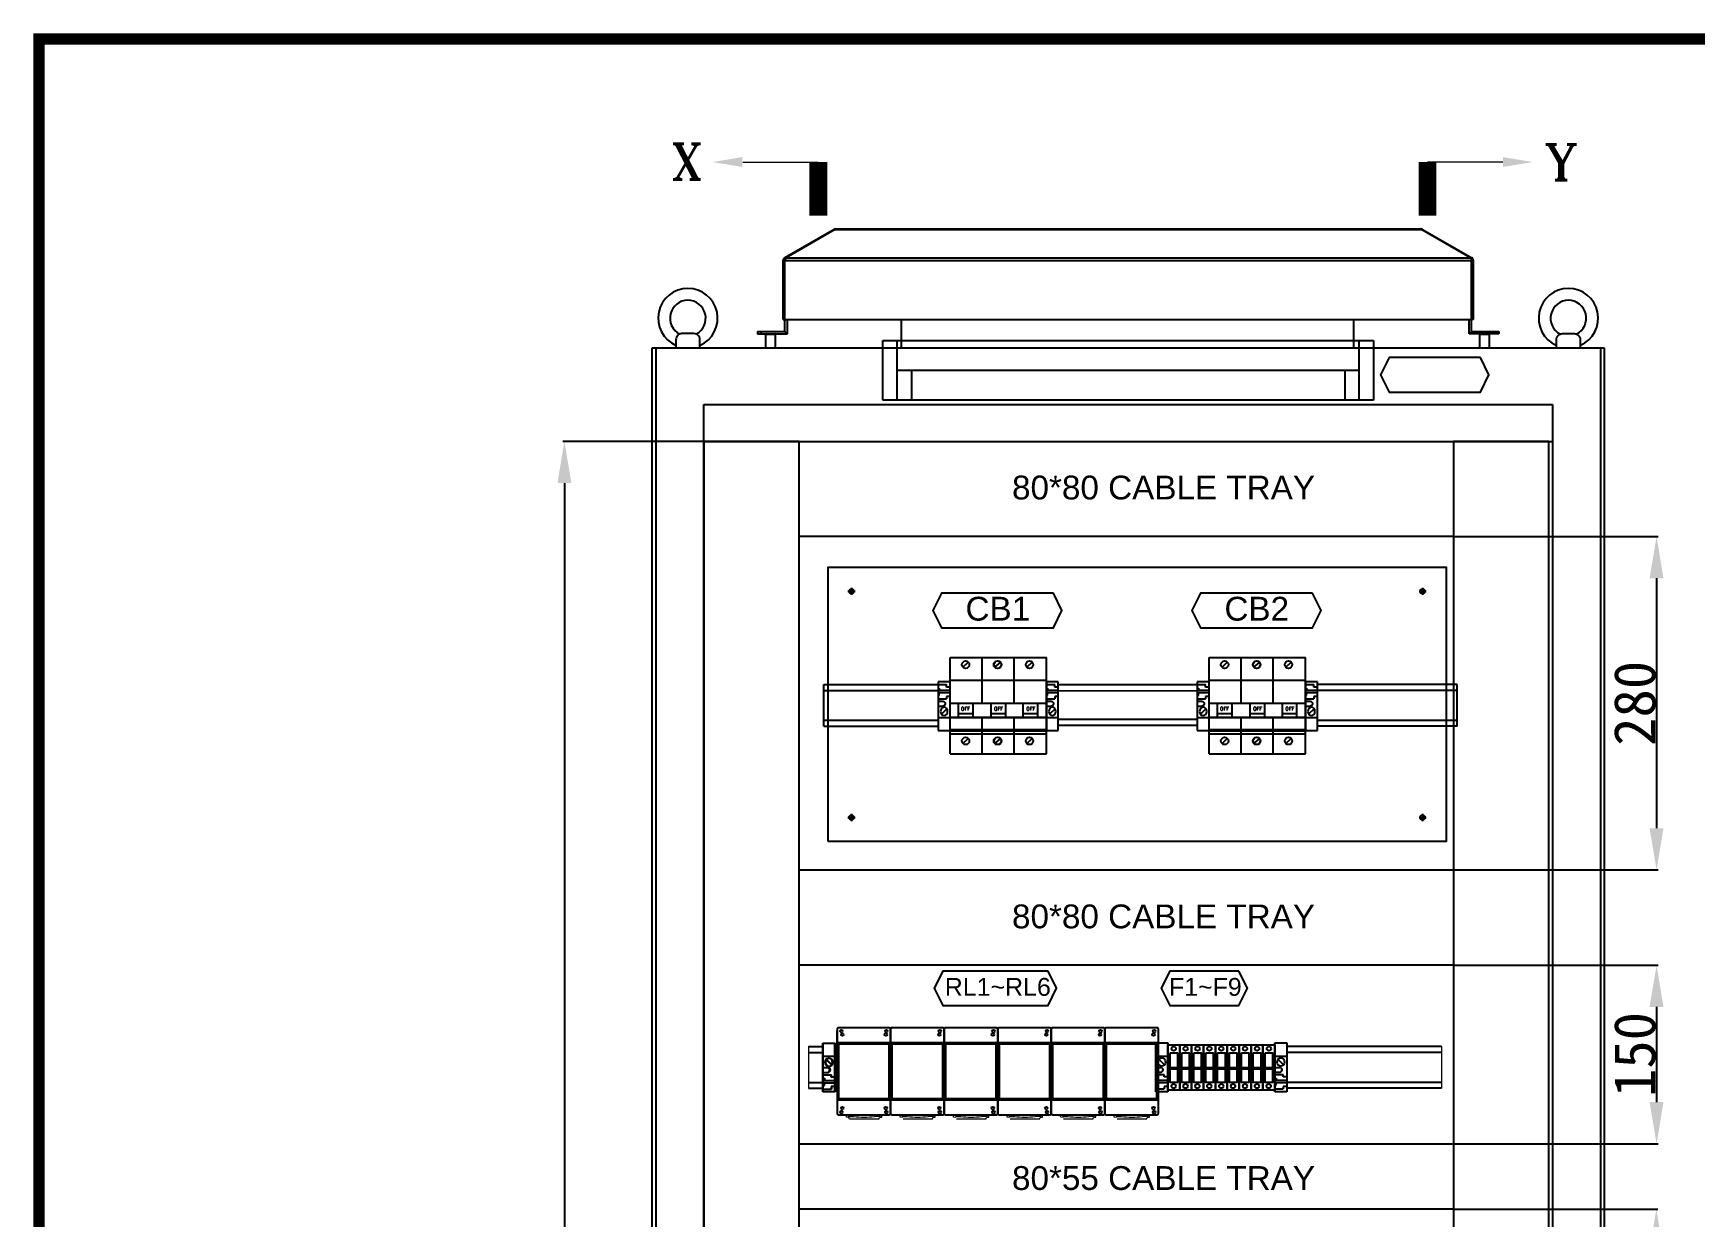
# Model space of a CAD drawing. Extents: x 81437 to 204847, y -54597 to -29444.
# Drawn here: x 86493 to 87890, y -34729 to -33734 of the extents above; entities that cross this region are included whole.
import ezdxf
from ezdxf.enums import TextEntityAlignment as Align
from ezdxf.lldxf.tags import DXFTag

# ---------------------------------------------------------------- set-up
doc = ezdxf.new("R2010")
doc.units = 0
doc.header["$LTSCALE"] = 100
doc.header["$MEASUREMENT"] = 0
for name, color, linetype in [('COMPONENT', 7, 'Continuous'), ('LOOP', 5, 'Continuous'), ('PANEL', 7, 'Continuous'), ('Panel Comp', 7, 'Continuous'), ('PSU', 12, 'Continuous'), ('t', 1, 'Continuous'), ('TEXT', 7, 'Continuous'), ('操作台', 7, 'Continuous')]:
    doc.layers.add(name, color=color, linetype=linetype)
doc.layers.add('细实线', color=7, linetype='Continuous', lineweight=20)
doc.styles.add('HZ', font='arial.ttf', dxfattribs={"width": 0.7})
doc.styles.add('ROMANS', font='romans', dxfattribs={"width": 0.8, "height": 2})
doc.styles.add('ROMANT', font='romant.shx')
doc.styles.get("Standard").update_dxf_attribs({"font": ''})
doc.styles.add('微软雅黑', font='')
doc.styles.get('Standard').set_extended_font_data('SimSun')
doc.styles.get('微软雅黑').set_extended_font_data('Microsoft YaHei')
tags = doc.linetypes.add('CENTER2', pattern=[1.125, 0.75, -0.125, 0.125, -0.125]).pattern_tags.tags
tags[10:11] = [DXFTag(74, 4), DXFTag(75, 0), DXFTag(340, '0'), DXFTag(46, 1.0), DXFTag(50, 0.0), DXFTag(44, 0.0), DXFTag(45, 0.0)]
tags[8:9] = [DXFTag(74, 4), DXFTag(75, 0), DXFTag(340, '0'), DXFTag(46, 1.0), DXFTag(50, 0.0), DXFTag(44, 0.0), DXFTag(45, 0.0)]
tags[6:7] = [DXFTag(74, 4), DXFTag(75, 0), DXFTag(340, '0'), DXFTag(46, 1.0), DXFTag(50, 0.0), DXFTag(44, 0.0), DXFTag(45, 0.0)]
tags[4:5] = [DXFTag(74, 4), DXFTag(75, 0), DXFTag(340, '0'), DXFTag(46, 1.0), DXFTag(50, 0.0), DXFTag(44, 0.0), DXFTag(45, 0.0)]
tags = doc.linetypes.add('HIDDEN', pattern=[0.375, 0.25, -0.125]).pattern_tags.tags
tags[6:7] = [DXFTag(74, 4), DXFTag(75, 0), DXFTag(340, '0'), DXFTag(46, 1.0), DXFTag(50, 0.0), DXFTag(44, 0.0), DXFTag(45, 0.0)]
tags[4:5] = [DXFTag(74, 4), DXFTag(75, 0), DXFTag(340, '0'), DXFTag(46, 1.0), DXFTag(50, 0.0), DXFTag(44, 0.0), DXFTag(45, 0.0)]
doc.dimstyles.new('ISO-25', dxfattribs={"dimtxt": 35, "dimasz": 35, "dimexe": 1.25, "dimexo": 0.625, "dimtad": 1, "dimtoh": 1, "dimdec": 0, "dimtxsty": 'Standard', "dimcen": 2.5, "dimadec": 0, "dimazin": 0, "dimtfac": 1, "dimtdec": 0, "dimtmove": 0, "dimatfit": 3, "dimfxl": 1, "dimarcsym": 0})

# ---------------------------------------------------------------- blocks, each defined once
blk = doc.blocks.new('图框')
at = {"layer": 't', "color": 7, "const_width": 9.62}
blk.add_lwpolyline([(4109.5, -3210.4), (4109.5, -58.9), (-6.2, -58.9), (-6.2, -3210.4)], close=True, dxfattribs=at)
at = {"color": 7, "style": '微软雅黑', "flags": 8}
for tag, p, height in [('DWG.NAME:', (1375.5, -2969.2), 25), ('DWG.NO.:', (3122, -3089.3), 24), ('图纸编号', (3309.2, -3111.3), 24), ('FILENO.:', (3122.5, -3165), 24), ('文档号', (3311.6, -3183), 24)]:
    blk.add_attdef(tag, p, '', height=height, dxfattribs=at)
at = {"color": 7, "style": '微软雅黑', "width": 0.8, "flags": 8}
for tag, p, height in [('PROJECT_NAME', (3324.7, -2969.2), 25), ('PROJECTNAME:', (3119.3, -2971.7), 24)]:
    blk.add_attdef(tag, p, '', height=height, dxfattribs=at)
at = {"color": 7, "style": '微软雅黑', "flags": 8}
for tag, height, width, p in [('RENLIU', 24, 0.7, (692, -3009.2)), ('SHUFENWANG', 24, 0.7, (879.6, -3009.2)), ('FANGHOU', 24, 0.7, (1063.6, -3009.2)), ('DANDANLI', 24, 0.7, (1243.9, -3009.2)), ('#10STATIONONTROLCABINETCOVER', 30, 0.6, (1771.7, -3076)), ('HANGZHOUHOLLYSYSAUTOMATIONCO.,LTD.', 24, 0.7, (2763.9, -3104.6))]:
    blk.add_attdef(tag, text='', height=height, dxfattribs=dict(at, width=width)).set_placement(p, align=Align.MIDDLE)
for tag, p in [('图纸名称:', (1371.6, -3024.8)), ('项目名称', (3272.9, -3045.6))]:
    blk.add_attdef(tag, text='', height=25, dxfattribs=at).set_placement(p, align=Align.BOTTOM_LEFT)
at = {"color": 7, "flags": 8}
blk.add_attdef('A', text='', height=23, dxfattribs=at).set_placement((53.7, -3033.7), align=Align.MIDDLE)
at = {"color": 7, "style": '微软雅黑', "flags": 8}
for tag, height, p in [('设计时间', 23, (207.7, -3033.7)), ('刘仁', 23, (692, -3061.1)), ('王姝芬', 23, (879.6, -3061.1)), ('侯方', 23, (1063.6, -3061.1)), ('李丹丹', 23, (1243.9, -3061.1)), ('PAGEXOFX', 24, (3947.6, -3097.9)), ('REV.', 24, (53.2, -3121.9)), ('DATE', 24, (202.7, -3121.9)), ('DESCRIPTION', 24, (445.6, -3121.9)), ('PREPARED', 24, (692, -3121.9)), ('CHECKED', 24, (879.6, -3121.9)), ('SIGNED', 24, (1063.6, -3121.9)), ('APPROVED', 24, (1243.9, -3121.9)), ('图纸名称', 30, (1771.7, -3153.6)), ('第几页共几页', 24, (3947.6, -3172.9))]:
    blk.add_attdef(tag, text='', height=height, dxfattribs=at).set_placement(p, align=Align.MIDDLE)
blk = doc.blocks.new('风帽正面')
at = {"linetype": 'Continuous'}
for p, q in [((60582.9, -62124.9), (60541.6, -62148.8)), ((60583.7, -62124.9), (60542.3, -62148.8)), ((60582.9, -62124.9), (60583.1, -62125.3)), ((60583.7, -62124.9), (61076.8, -62124.9)), ((60584.3, -62124.6), (61076.2, -62124.6)), ((61076.8, -62124.9), (61118.1, -62148.8)), ((61077.6, -62124.9), (61077.4, -62125.3)), ((61077.6, -62124.9), (61118.9, -62148.8)), ((60540.2, -62200.6), (60540.2, -62151.1)), ((60540.2, -62151.1), (60541.7, -62151.1)), ((60541.6, -62148.8), (60542.1, -62149.6)), ((60541.7, -62200.6), (60541.7, -62151.1)), ((60541.7, -62151.1), (61118.7, -62151.1)), ((60542.3, -62148.8), (61118.1, -62148.8)), ((61118.9, -62148.8), (61118.4, -62149.6)), ((61118.7, -62200.6), (61118.7, -62151.1)), ((61120.2, -62151.1), (61118.7, -62151.1)), ((61120.2, -62200.6), (61120.2, -62151.1)), ((60540.2, -62200.6), (60541.7, -62200.6)), ((60541.7, -62210.6), (60541.7, -62200.6)), ((60541.7, -62200.6), (61118.7, -62200.6)), ((60543.7, -62212.6), (60543.7, -62200.6)), ((60639.7, -62224.6), (60639.7, -62200.6)), ((61019.7, -62224.6), (61019.7, -62200.6)), ((61116.7, -62212.6), (61116.7, -62200.6)), ((61118.7, -62210.6), (61118.7, -62200.6)), ((61120.2, -62200.6), (61118.7, -62200.6)), ((60518.7, -62210.6), (60518.7, -62212.6)), ((60518.7, -62210.6), (60541.7, -62210.6)), ((60518.7, -62212.6), (60543.7, -62212.6)), ((60521.7, -62210.6), (60521.7, -62212.6)), ((60526.2, -62212.6), (60525.7, -62213.1)), ((60525.7, -62224.6), (60525.7, -62213.1)), ((60525.7, -62213.1), (60533.7, -62213.1)), ((60533.7, -62213.1), (60533.2, -62212.6)), ((60533.7, -62224.6), (60533.7, -62213.1)), ((60543.7, -62212.6), (60541.7, -62210.6)), ((61116.7, -62212.6), (61118.7, -62210.6)), ((61141.7, -62212.6), (61116.7, -62212.6)), ((61118.7, -62210.6), (61141.7, -62210.6)), ((61126.2, -62212.6), (61125.7, -62213.1)), ((61125.7, -62224.6), (61125.7, -62213.1)), ((61125.7, -62213.1), (61133.7, -62213.1)), ((61133.7, -62213.1), (61133.2, -62212.6)), ((61133.7, -62224.6), (61133.7, -62213.1)), ((61138.7, -62210.6), (61138.7, -62212.6)), ((61141.7, -62210.6), (61141.7, -62212.6))]:
    blk.add_line(p, q, dxfattribs=at)
for centre, radius, start, end in [((60584.3, -62127.3), 2.7, 90, 120), ((61076.2, -62127.3), 2.7, 60, 90), ((60542.9, -62151.1), 2.7, 120, 180), ((60693.6, -62183.3), 155.2, 167.8738, 168.0486), ((60588.1, -62160.6), 47.3, 167.3118, 167.8829), ((61072.4, -62160.6), 47.3, 12.1171, 12.6882), ((60966.9, -62183.3), 155.2, 11.9514, 12.1262), ((61117.5, -62151.1), 2.7, 0, 60)]:
    blk.add_arc(centre, radius, start, end, dxfattribs=at)
for points, start_tangent, end_tangent in [([(60583.7, -62124.9), (60583.8, -62124.8), (60584.1, -62124.6)], (0.647129, 0.762381), (0.925529, 0.378677)), ([(60584.1, -62124.6), (60584.3, -62124.6)], (0.925529, 0.378677), (1, 0)), ([(61076.4, -62124.6), (61076.2, -62124.6)], (-0.925529, 0.378677), (-1, 0)), ([(61076.8, -62124.9), (61076.7, -62124.8), (61076.4, -62124.6)], (-0.647129, 0.762381), (-0.925529, 0.378677)), ([(60542.1, -62149.4), (60542.1, -62149.6), (60541.9, -62150.2)], (-0.266985, -0.963701), (-0.2203, -0.975432)), ([(60542.3, -62148.8), (60542.3, -62148.9), (60542.1, -62149.4)], (-0.390683, -0.920525), (-0.266985, -0.963701)), ([(61118.1, -62148.8), (61118.2, -62148.9), (61118.3, -62149.4)], (0.390683, -0.920525), (0.266985, -0.963701)), ([(61118.3, -62149.4), (61118.4, -62149.6), (61118.5, -62150.2)], (0.266985, -0.963701), (0.2203, -0.975432))]:
    blk.add_spline(points, degree=3, dxfattribs=dict(at, start_tangent=start_tangent, end_tangent=end_tangent))
blk = doc.blocks.new('LAMP')
at = {"layer": 'PANEL', "color": 9}
for p, q in [((-206.2, 0), (206.2, 0)), ((-206.2, -50), (-206.2, 0)), ((-194.2, -50), (-194.2, 0)), ((194.2, -50), (194.2, 0)), ((206.2, 0), (206.2, -50)), ((-194.2, -25), (194.2, -25)), ((-182.2, -25), (-182.2, -50)), ((182.2, -25), (182.2, -50)), ((206.2, -50), (-206.2, -50))]:
    blk.add_line(p, q, dxfattribs=at)
blk = doc.blocks.new('*D179')
at = {"color": 0, "lineweight": -2, "transparency": 16777216}
for p, q in [((87687.6, -34157.2), (87858.8, -34157.2)), ((87857.6, -34192.2), (87857.6, -34402.3)), ((87687.6, -34437.3), (87858.8, -34437.3))]:
    blk.add_line(p, q, dxfattribs=at)
at = {"color": 0, "transparency": 16777216}
for points in [[(87863.4, -34192.2), (87851.7, -34192.2), (87857.6, -34157.2)], [(87851.7, -34402.3), (87863.4, -34402.3), (87857.6, -34437.3)]]:
    blk.add_solid(points, dxfattribs=at)
at = {"layer": 'Defpoints', "color": 0, "transparency": 16777216}
for p in [(87687, -34157.2), (87687, -34437.3), (87857.6, -34437.3)]:
    blk.add_point(p, dxfattribs=at)
at = {"color": 0, "transparency": 16777216, "insert": (87839.4, -34297.3), "char_height": 35, "attachment_point": 5, "rotation": 90}
blk.add_mtext('280', dxfattribs=at)
blk = doc.blocks.new('*D180')
at = {"color": 0, "lineweight": -2, "transparency": 16777216}
for p, q in [((87687.6, -34517.3), (87858.8, -34517.3)), ((87857.6, -34552.3), (87857.6, -34632.3)), ((87687.6, -34667.3), (87858.8, -34667.3))]:
    blk.add_line(p, q, dxfattribs=at)
at = {"color": 0, "transparency": 16777216}
for points in [[(87863.4, -34552.3), (87851.7, -34552.3), (87857.6, -34517.3)], [(87851.7, -34632.3), (87863.4, -34632.3), (87857.6, -34667.3)]]:
    blk.add_solid(points, dxfattribs=at)
at = {"layer": 'Defpoints', "color": 0, "transparency": 16777216}
for p in [(87687, -34517.3), (87687, -34667.3), (87857.6, -34667.3)]:
    blk.add_point(p, dxfattribs=at)
at = {"color": 0, "transparency": 16777216, "insert": (87839.4, -34592.3), "char_height": 35, "attachment_point": 5, "rotation": 90}
blk.add_mtext('150', dxfattribs=at)
blk = doc.blocks.new('*D181')
at = {"color": 0, "lineweight": -2, "transparency": 16777216}
for p, q in [((87687.6, -34722.3), (87858.6, -34722.3)), ((87857.4, -34757.3), (87857.4, -34837.3)), ((87687.6, -34872.3), (87858.6, -34872.3))]:
    blk.add_line(p, q, dxfattribs=at)
at = {"color": 0, "transparency": 16777216}
for points in [[(87863.2, -34757.3), (87851.6, -34757.3), (87857.4, -34722.3)], [(87851.6, -34837.3), (87863.2, -34837.3), (87857.4, -34872.3)]]:
    blk.add_solid(points, dxfattribs=at)
at = {"layer": 'Defpoints', "color": 0, "transparency": 16777216}
for p in [(87687, -34722.3), (87687, -34872.3), (87857.4, -34872.3)]:
    blk.add_point(p, dxfattribs=at)
at = {"color": 0, "transparency": 16777216, "insert": (87839.3, -34797.3), "char_height": 35, "attachment_point": 5, "rotation": 90}
blk.add_mtext('150', dxfattribs=at)
blk = doc.blocks.new('*D186')
at = {"color": 0, "lineweight": -2, "transparency": 16777216}
for p, q in [((87056.3, -34077.2), (86938.5, -34077.2)), ((86939.7, -34112.2), (86939.7, -35842.7)), ((87056.3, -35877.7), (86938.5, -35877.7))]:
    blk.add_line(p, q, dxfattribs=at)
at = {"color": 0, "transparency": 16777216}
for points in [[(86945.6, -34112.2), (86933.9, -34112.2), (86939.7, -34077.2)], [(86933.9, -35842.7), (86945.6, -35842.7), (86939.7, -35877.7)]]:
    blk.add_solid(points, dxfattribs=at)
at = {"layer": 'Defpoints', "color": 0, "transparency": 16777216}
for p in [(87057, -34077.2), (86939.7, -35877.7), (87057, -35877.7)]:
    blk.add_point(p, dxfattribs=at)
at = {"color": 0, "transparency": 16777216, "insert": (86921.6, -34977.5), "char_height": 35, "attachment_point": 5, "rotation": 90}
blk.add_mtext('1800', dxfattribs=at)
blk = doc.blocks.new('NZ125-3P')
at = {"layer": 'COMPONENT', "color": 6, "linetype": 'HIDDEN', "ltscale": 0.2}
for p, q in [((86866.6, -25525.6), (86871, -25521.3)), ((86893.3, -25525.6), (86897.7, -25521.3)), ((86893.6, -25525.6), (86898, -25521.3)), ((86920.3, -25525.6), (86924.7, -25521.3)), ((86866.6, -25589.8), (86871, -25585.5)), ((86893.3, -25589.8), (86897.7, -25585.5)), ((86893.6, -25589.8), (86898, -25585.5)), ((86920.3, -25589.8), (86924.7, -25585.5))]:
    blk.add_line(p, q, dxfattribs=at)
for centre in [(86868.8, -25523.5), (86895.5, -25523.5), (86895.8, -25523.5), (86922.5, -25523.5), (86868.8, -25587.6), (86895.5, -25587.6), (86895.8, -25587.6), (86922.5, -25587.6)]:
    blk.add_circle(centre, 3.1, dxfattribs=at)
at = {"layer": 'PSU', "linetype": 'HIDDEN', "ltscale": 0.2}
for p, q in [((86855.7, -25517.4), (86909.7, -25517.4)), ((86855.7, -25536.6), (86855.7, -25517.4)), ((86882.7, -25536.6), (86882.7, -25517.4)), ((86882.7, -25517.4), (86936.7, -25517.4)), ((86882.7, -25536.6), (86882.7, -25517.4)), ((86909.7, -25536.6), (86909.7, -25517.4)), ((86909.7, -25536.6), (86909.7, -25517.4)), ((86936.7, -25536.6), (86936.7, -25517.4)), ((86909.7, -25555.8), (86909.7, -25536.6)), ((86936.7, -25598.4), (86936.7, -25536.6)), ((86855.7, -25598.4), (86855.7, -25581.6)), ((86882.7, -25598.4), (86882.7, -25581.6)), ((86882.7, -25598.4), (86882.7, -25581.6)), ((86909.7, -25598.4), (86909.7, -25581.6)), ((86909.7, -25598.4), (86909.7, -25581.6)), ((86936.7, -25598.4), (86936.7, -25584.6)), ((86855.7, -25598.4), (86909.7, -25598.4)), ((86882.7, -25598.4), (86936.7, -25598.4))]:
    blk.add_line(p, q, dxfattribs=at)
at = {"layer": 'PSU'}
for p, q in [((86855.7, -25536.6), (86909.7, -25536.6)), ((86855.7, -25581.6), (86855.7, -25536.6)), ((86882.7, -25555.8), (86882.7, -25536.6)), ((86882.7, -25536.6), (86936.7, -25536.6)), ((86882.7, -25555.8), (86882.7, -25536.6)), ((86909.7, -25555.8), (86909.7, -25536.6)), ((86936.7, -25581.6), (86936.7, -25536.6)), ((86855.7, -25555.8), (86873.7, -25555.8)), ((86855.7, -25567.5), (86909.7, -25567.5)), ((86862.8, -25567.5), (86862.8, -25555.8)), ((86862.8, -25564.4), (86875.1, -25564.4)), ((86873.7, -25555.8), (86891.7, -25555.8)), ((86875.1, -25567.5), (86875.1, -25555.8)), ((86882.7, -25555.8), (86900.7, -25555.8)), ((86882.7, -25567.5), (86936.7, -25567.5)), ((86882.7, -25581.6), (86882.7, -25567.5)), ((86890.3, -25567.5), (86890.3, -25555.8)), ((86890.3, -25564.4), (86902.6, -25564.4)), ((86891.7, -25555.8), (86909.7, -25555.8)), ((86900.7, -25555.8), (86918.7, -25555.8)), ((86902.6, -25567.5), (86902.6, -25555.8)), ((86909.7, -25581.6), (86909.7, -25567.5)), ((86917.3, -25567.5), (86917.3, -25555.8)), ((86917.3, -25564.4), (86929.6, -25564.4)), ((86918.7, -25555.8), (86936.7, -25555.8)), ((86929.6, -25567.5), (86929.6, -25555.8)), ((86855.7, -25568), (86909.7, -25568)), ((86855.7, -25577.9), (86909.7, -25577.9)), ((86855.7, -25579.2), (86909.7, -25579.2)), ((86855.7, -25581.6), (86909.7, -25581.6)), ((86873.7, -25581.6), (86873.7, -25581.6)), ((86882.7, -25568), (86936.7, -25568)), ((86882.7, -25577.9), (86936.7, -25577.9)), ((86882.7, -25579.2), (86936.7, -25579.2)), ((86882.7, -25581.6), (86936.7, -25581.6)), ((86891.7, -25581.6), (86891.7, -25581.6)), ((86900.7, -25581.6), (86900.7, -25581.6)), ((86918.7, -25581.6), (86918.7, -25581.6))]:
    blk.add_line(p, q, dxfattribs=at)
at = {"layer": 'TEXT', "style": 'ROMANS'}
for p in [(86868.7, -25560.5), (86896.5, -25560.5), (86923.6, -25560.5)]:
    blk.add_text('OFF', height=3.09, dxfattribs=at).set_placement(p, align=Align.MIDDLE)
blk = doc.blocks.new('堵头')
at = {"color": 53}
for p, q in [((0, -41), (0, 0)), ((0, 0), (10, 0)), ((10, 0), (10, -41)), ((0, -11), (10, -11)), ((7.3, -18.3), (2.7, -13.8)), ((0, -20.6), (4, -20.6)), ((0, -24.6), (4, -24.6)), ((0, -26.6), (7, -26.6)), ((7, -28.6), (7, -26.6)), ((0, -29.6), (1, -29.6)), ((0, -35.6), (1, -35.6)), ((0, -38.6), (7, -38.6)), ((10, -41), (0, -41)), ((1, -29.6), (1, -31.6)), ((10, -31.6), (1, -31.6)), ((10, -33.6), (1, -33.6)), ((1, -35.6), (1, -33.6)), ((10, -28.6), (7, -28.6)), ((10, -36.6), (7, -36.6)), ((7, -36.6), (7, -38.6))]:
    blk.add_line(p, q, dxfattribs=at)
blk.add_arc((4, -22.6), 2, 270, 90, dxfattribs=at)
blk.add_ellipse((5, -16.1), major_axis=(0, -3.5), ratio=0.857143, start_param=4.712389, end_param=10.995574, dxfattribs=at)
blk = doc.blocks.new('柱状熔断器RT14-20')
at = {"color": 1}
for p, q in [((87988.4, -29707.6), (87994.6, -29707.6)), ((87994.6, -29708.9), (87988.4, -29708.9))]:
    blk.add_line(p, q, dxfattribs=at)
for points in [[(87986.5, -29726.5), (87986.5, -29688.5), (87996.5, -29688.5), (87996.5, -29726.5)], [(87988.4, -29695.2), (87994.6, -29695.2), (87994.6, -29720), (87988.4, -29720)]]:
    blk.add_lwpolyline(points, close=True, dxfattribs=at)
for centre in [(87991.5, -29691.7), (87991.4, -29723.2)]:
    blk.add_circle(centre, 1.82, dxfattribs=at)

msp = doc.modelspace()

# ---------------------------------------------------------------- linework, layer by layer
at = {"color": 7}
for p, q in [((87013.5, -36108.7), (87013.5, -33998.7)), ((87013.5, -33998.7), (87813.5, -33998.7)), ((87813.5, -33998.7), (87813.5, -36108.7)), ((87057, -35955.2), (87057, -34046.2)), ((87057, -34122.7), (87057, -35923.1))]:
    msp.add_line(p, q, dxfattribs=at)
at = {"color": 7, "linetype": 'HIDDEN'}
for p, q in [((87016.7, -35998.7), (87016.7, -33998.7)), ((87810.5, -33998.7), (87810.5, -35998.7))]:
    msp.add_line(p, q, dxfattribs=at)
at = {"color": 7, "linetype": 'Continuous'}
msp.add_line((87058, -34046.2), (87770, -34046.2), dxfattribs=at)
for p, q in [((87770, -34046.2), (87770, -35998.7)), ((87057, -34077.2), (87770, -34077.2)), ((87057, -34077.2), (87770, -34077.2))]:
    msp.add_line(p, q)
at = {"color": 4, "linetype": 'CENTER2'}
for p, q in [((87178, -34203.2, -63738.9), (87184, -34203.2, -63738.9)), ((87181, -34200.2, -63738.9), (87181, -34206.2, -63738.9)), ((87658, -34203.2, -63738.9), (87664, -34203.2, -63738.9)), ((87658, -34203.2, -63738.9), (87664, -34203.2, -63738.9)), ((87661, -34200.2, -63738.9), (87661, -34206.2, -63738.9)), ((87661, -34200.2, -63738.9), (87661, -34206.2, -63738.9)), ((87181, -34390.2, -63738.9), (87181, -34396.2, -63738.9)), ((87661, -34390.2, -63738.9), (87661, -34396.2, -63738.9)), ((87178, -34393.2, -63738.9), (87184, -34393.2, -63738.9)), ((87658, -34393.2, -63738.9), (87664, -34393.2, -63738.9))]:
    msp.add_line(p, q, dxfattribs=at)
at = {"linetype": 'CENTER2'}
for p, q in [((87180.9, -34203.2, -63738.9), (87181.1, -34203.2, -63738.9)), ((87181, -34203.3, -63738.9), (87181, -34203.1, -63738.9)), ((87660.9, -34203.2, -63738.9), (87661.1, -34203.2, -63738.9)), ((87660.9, -34203.2, -63738.9), (87661.1, -34203.2, -63738.9)), ((87661, -34203.3, -63738.9), (87661, -34203.1, -63738.9)), ((87661, -34203.3, -63738.9), (87661, -34203.1, -63738.9)), ((87180.9, -34393.2, -63738.9), (87181.1, -34393.2, -63738.9)), ((87181, -34393.3, -63738.9), (87181, -34393.1, -63738.9)), ((87660.9, -34393.2, -63738.9), (87661.1, -34393.2, -63738.9)), ((87661, -34393.3, -63738.9), (87661, -34393.1, -63738.9))]:
    msp.add_line(p, q, dxfattribs=at)
at = {"color": 6}
for p, q in [((87157.7, -34281.5, -63738.8), (87253.8, -34281.5, -63737.8)), ((87157.7, -34316.5, -63738.8), (87157.7, -34281.5, -63738.8)), ((87157.7, -34286.5, -63738.8), (87253.8, -34286.5, -63737.8)), ((87689.9, -34281.6, -63738.8), (87572.5, -34281.6, -63737.8)), ((87689.9, -34286.6, -63738.8), (87572.5, -34286.6, -63737.8)), ((87689.9, -34316.6, -63738.8), (87689.9, -34281.6, -63738.8)), ((87157.7, -34311.5, -63738.8), (87253.8, -34311.5, -63737.8)), ((87157.7, -34316.5, -63738.8), (87253.8, -34316.5, -63737.8)), ((87689.9, -34311.6, -63738.8), (87572.5, -34311.6, -63737.8)), ((87689.9, -34316.6, -63738.8), (87572.5, -34316.6, -63737.8)), ((87144.9, -34585.7, -63738.9), (87157.3, -34585.7, -62238)), ((87144.9, -34585.7, -63738.9), (87157.3, -34585.7, -62238)), ((87676.8, -34585.7, -63738.9), (87546.7, -34585.7, -62238)), ((87144.9, -34590.7, -63738.9), (87157.3, -34590.7, -62238)), ((87144.9, -34590.7, -63738.9), (87157.3, -34590.7, -62238)), ((87676.8, -34590.7, -63738.9), (87546.7, -34590.7, -62238)), ((87144.9, -34615.7, -63738.9), (87157.3, -34615.7, -62238)), ((87144.9, -34615.7, -63738.9), (87157.3, -34615.7, -62238)), ((87676.8, -34615.7, -63738.9), (87546.8, -34615.7, -62238)), ((87144.9, -34620.7, -63738.9), (87157.3, -34620.7, -62238)), ((87144.9, -34620.7, -63738.9), (87157.3, -34620.7, -62238)), ((87676.8, -34620.7, -63738.9), (87546.8, -34620.7, -62238))]:
    msp.add_line(p, q, dxfattribs=at)
at = {"lineweight": 0}
for p, q in [((87176.8, -34644.9), (87176.5, -34642.9)), ((87178.3, -34642.9), (87178.3, -34644.4)), ((87205, -34642.9, 1), (87205, -34644.4, 1)), ((87206.4, -34644.9, 1), (87206.7, -34642.9, 1)), ((87221.8, -34644.9), (87221.5, -34642.9)), ((87250, -34642.9, 1), (87250, -34644.4, 1)), ((87251.4, -34644.9, 1), (87251.7, -34642.9, 1)), ((87266.8, -34644.9), (87266.5, -34642.9)), ((87295, -34642.9, 1), (87295, -34644.4, 1)), ((87296.4, -34644.9, 1), (87296.7, -34642.9, 1)), ((87311.8, -34644.9), (87311.5, -34642.9)), ((87340, -34642.9, 1), (87340, -34644.4, 1)), ((87341.4, -34644.9, 1), (87341.7, -34642.9, 1)), ((87356.8, -34644.9), (87356.5, -34642.9)), ((87385, -34642.9, 1), (87385, -34644.4, 1)), ((87386.4, -34644.9, 1), (87386.7, -34642.9, 1)), ((87401.8, -34644.9), (87401.5, -34642.9)), ((87430, -34642.9, 1), (87430, -34644.4, 1)), ((87431.4, -34644.9, 1), (87431.7, -34642.9, 1)), ((87178.8, -34645.3), (87176.8, -34644.9)), ((87178.3, -34644.4), (87182.9, -34644.4)), ((87179.3, -34646.7), (87178.8, -34645.3)), ((87203.9, -34646.7, 1), (87179.3, -34646.7)), ((87205, -34644.4, 1), (87200.4, -34644.4, 1)), ((87203.9, -34646.7, 1), (87204.5, -34645.3, 1)), ((87204.5, -34645.3, 1), (87206.4, -34644.9, 1)), ((87223.8, -34645.3), (87221.8, -34644.9)), ((87223.3, -34644.4), (87227.9, -34644.4)), ((87248.9, -34646.7, 1), (87224.3, -34646.7)), ((87250, -34644.4, 1), (87245.4, -34644.4, 1)), ((87248.9, -34646.7, 1), (87249.5, -34645.3, 1)), ((87249.5, -34645.3, 1), (87251.4, -34644.9, 1)), ((87268.8, -34645.3), (87266.8, -34644.9)), ((87268.3, -34644.4), (87272.9, -34644.4)), ((87293.9, -34646.7, 1), (87269.3, -34646.7)), ((87295, -34644.4, 1), (87290.4, -34644.4, 1)), ((87293.9, -34646.7, 1), (87294.5, -34645.3, 1)), ((87294.5, -34645.3, 1), (87296.4, -34644.9, 1)), ((87313.8, -34645.3), (87311.8, -34644.9)), ((87313.3, -34644.4), (87317.9, -34644.4)), ((87338.9, -34646.7, 1), (87314.3, -34646.7)), ((87340, -34644.4, 1), (87335.4, -34644.4, 1)), ((87338.9, -34646.7, 1), (87339.5, -34645.3, 1)), ((87339.5, -34645.3, 1), (87341.4, -34644.9, 1)), ((87358.8, -34645.3), (87356.8, -34644.9)), ((87358.3, -34644.4), (87362.9, -34644.4)), ((87383.9, -34646.7, 1), (87359.3, -34646.7)), ((87385, -34644.4, 1), (87380.4, -34644.4, 1)), ((87383.9, -34646.7, 1), (87384.5, -34645.3, 1)), ((87384.5, -34645.3, 1), (87386.4, -34644.9, 1)), ((87403.8, -34645.3), (87401.8, -34644.9)), ((87403.3, -34644.4), (87407.9, -34644.4)), ((87428.9, -34646.7, 1), (87404.3, -34646.7)), ((87430, -34644.4, 1), (87425.4, -34644.4, 1)), ((87428.9, -34646.7, 1), (87429.5, -34645.3, 1)), ((87429.5, -34645.3, 1), (87431.4, -34644.9, 1))]:
    msp.add_line(p, q, dxfattribs=at)
at = {"color": 7}
for points in [[(87053.5, -33998.7), (87053.5, -33991.7, 0.414214), (87048.5, -33986.7), (87038.5, -33986.7, 0.414214), (87033.5, -33991.7), (87033.5, -33998.7)], [(87773.5, -33998.7), (87773.5, -33991.7, -0.414214), (87778.5, -33986.7), (87788.5, -33986.7, -0.414214), (87793.5, -33991.7), (87793.5, -33998.7)]]:
    msp.add_lwpolyline(points, format="xyb", dxfattribs=at)
at = {"color": 3}
msp.add_lwpolyline([(87709.5, -34006.9), (87633, -34006.9), (87625.7, -34021.4), (87633, -34035.9), (87709.5, -34035.9), (87716.7, -34021.4), (87709.5, -34006.9)], dxfattribs=at)
at = {"color": 7}
msp.add_lwpolyline([(87057, -34046.2), (87770, -34046.2)], dxfattribs=at)
for points in [[(87057, -35877.7), (87137, -35877.7), (87137, -34077.2), (87057, -34077.2)], [(87137, -34077.2), (87687, -34077.2), (87687, -34157.2), (87137, -34157.2)], [(87687, -35877.7), (87767, -35877.7), (87767, -34077.2), (87687, -34077.2)]]:
    msp.add_lwpolyline(points, close=True)
for points, elevation in [([(87161, -34413.2), (87681, -34413.2), (87681, -34183.2), (87161, -34183.2)], -63738.9), ([(87137, -34437.3), (87687, -34437.3), (87687, -34517.3), (87137, -34517.3)], 63738.9), ([(87137, -34667.3), (87687, -34667.3), (87687, -34722.3), (87137, -34722.3)], 63738.9)]:
    msp.add_lwpolyline(points, close=True, dxfattribs=dict(elevation=elevation))
at = {"color": 3}
for points, elevation in [([(87350.7, -34204.8), (87256.6, -34204.8), (87249.3, -34219.3), (87256.6, -34233.9), (87350.7, -34233.9), (87357.9, -34219.3), (87350.7, -34204.8)], -63737.8), ([(87568.3, -34204.8), (87474.2, -34204.8), (87467, -34219.3), (87474.2, -34233.9), (87568.3, -34233.9), (87575.6, -34219.3), (87568.3, -34204.8)], -63737.8), ([(87346.4, -34522.2), (87257.8, -34522.2), (87250.6, -34536.7), (87257.8, -34551.2), (87346.4, -34551.2), (87353.4, -34536.7), (87346.4, -34522.2)], -62238), ([(87506.5, -34522.2), (87448.4, -34522.2), (87441.2, -34536.7), (87448.4, -34551.2), (87506.5, -34551.2), (87513.7, -34536.7), (87506.5, -34522.2)], -57847.8)]:
    msp.add_lwpolyline(points, dxfattribs=dict(at, elevation=elevation))
for centre in [(87181, -34203.2, -63738.9), (87661, -34203.2, -63738.9), (87181, -34393.2, -63738.9), (87661, -34393.2, -63738.9)]:
    msp.add_circle(centre, 2)
at = {"color": 7}
for centre, radius, start, end in [((87043.5, -33973.7), 25, 293.5782, 246.4218), ((87043.5, -33973.7), 15, 297.5291, 242.4709), ((87783.5, -33973.7), 25, 293.5782, 246.4218), ((87783.5, -33973.7), 15, 297.5291, 242.4709)]:
    msp.add_arc(centre, radius, start, end, dxfattribs=at)
at = {"lineweight": 0}
for centre in [(87191.6, -34571.5, 1), (87236.6, -34571.5, 1), (87281.6, -34571.5, 1), (87326.6, -34571.5, 1), (87371.6, -34571.5, 1), (87416.6, -34571.5, 1)]:
    msp.add_arc(centre, 73.4, 263.13, 276.87, dxfattribs=at)
at = {"layer": 'LOOP', "color": 5, "lineweight": 0}
for p, q in [((87089.7, -33842.6), (87153.1, -33842.6)), ((87728.5, -33842.6), (87665.1, -33842.6))]:
    msp.add_line(p, q, dxfattribs=at)
at = {"layer": 'LOOP', "color": 5, "lineweight": 0, "const_width": 15}
for points in [[(87153.1, -33842.6), (87153.1, -33887.7)], [(87665.1, -33842.6), (87665.1, -33887.7)]]:
    msp.add_lwpolyline(points, dxfattribs=at)
at = {"layer": 'LOOP', "color": 5, "lineweight": 0}
for points in [[(87089.2, -33838.4), (87064.2, -33842.6), (87089.2, -33846.7)], [(87728.5, -33846.7), (87753.5, -33842.6), (87728.5, -33838.4)]]:
    msp.add_solid(points, dxfattribs=at)
at = {"layer": 'Panel Comp'}
for p, q in [((87168.9, -34618.4), (87168.9, -34572.4)), ((87168.9, -34611.9), (87168.9, -34572.7)), ((87168.9, -34611.9), (87168.9, -34572.7)), ((87168.9, -34615), (87168.9, -34575.8)), ((87168.9, -34617.4), (87168.9, -34578.1))]:
    msp.add_line(p, q, dxfattribs=at)
for points in [[(87169.9, -34642.9), (87212.9, -34642.9, 0.414214), (87213.9, -34641.9), (87213.9, -34570.9, 0.414214), (87212.9, -34569.9), (87169.9, -34569.9, 0.414214), (87168.9, -34570.9), (87168.9, -34641.9, 0.414214)], [(87214.9, -34642.9), (87257.9, -34642.9, 0.414214), (87258.9, -34641.9), (87258.9, -34570.9, 0.414214), (87257.9, -34569.9), (87214.9, -34569.9, 0.414214), (87213.9, -34570.9), (87213.9, -34641.9, 0.414214)], [(87259.9, -34642.9), (87302.9, -34642.9, 0.414214), (87303.9, -34641.9), (87303.9, -34570.9, 0.414214), (87302.9, -34569.9), (87259.9, -34569.9, 0.414214), (87258.9, -34570.9), (87258.9, -34641.9, 0.414214)], [(87304.9, -34642.9), (87347.9, -34642.9, 0.414214), (87348.9, -34641.9), (87348.9, -34570.9, 0.414214), (87347.9, -34569.9), (87304.9, -34569.9, 0.414214), (87303.9, -34570.9), (87303.9, -34641.9, 0.414214)], [(87349.9, -34642.9), (87392.9, -34642.9, 0.414214), (87393.9, -34641.9), (87393.9, -34570.9, 0.414214), (87392.9, -34569.9), (87349.9, -34569.9, 0.414214), (87348.9, -34570.9), (87348.9, -34641.9, 0.414214)], [(87394.9, -34642.9), (87437.9, -34642.9, 0.414214), (87438.9, -34641.9), (87438.9, -34570.9, 0.414214), (87437.9, -34569.9), (87394.9, -34569.9, 0.414214), (87393.9, -34570.9), (87393.9, -34641.9, 0.414214)]]:
    msp.add_lwpolyline(points, format="xyb", close=True, dxfattribs=at)
for points in [[(87168.9, -34630.4), (87213.9, -34630.4), (87213.9, -34582.4), (87168.9, -34582.4)], [(87170, -34629.2), (87212.7, -34629.2), (87212.7, -34583.5), (87170, -34583.5)], [(87213.9, -34630.4), (87258.9, -34630.4), (87258.9, -34582.4), (87213.9, -34582.4)], [(87215, -34629.2), (87257.7, -34629.2), (87257.7, -34583.5), (87215, -34583.5)], [(87258.9, -34630.4), (87303.9, -34630.4), (87303.9, -34582.4), (87258.9, -34582.4)], [(87260, -34629.2), (87302.7, -34629.2), (87302.7, -34583.5), (87260, -34583.5)], [(87303.9, -34630.4), (87348.9, -34630.4), (87348.9, -34582.4), (87303.9, -34582.4)], [(87305, -34629.2), (87347.7, -34629.2), (87347.7, -34583.5), (87305, -34583.5)], [(87348.9, -34630.4), (87393.9, -34630.4), (87393.9, -34582.4), (87348.9, -34582.4)], [(87350, -34629.2), (87392.7, -34629.2), (87392.7, -34583.5), (87350, -34583.5)], [(87393.9, -34630.4), (87438.9, -34630.4), (87438.9, -34582.4), (87393.9, -34582.4)], [(87395, -34629.2), (87437.7, -34629.2), (87437.7, -34583.5), (87395, -34583.5)]]:
    msp.add_lwpolyline(points, close=True, dxfattribs=at)
for centre in [(87172.4, -34572.6), (87210.3, -34572.6, 1), (87255.3, -34572.6, 1), (87300.3, -34572.6, 1), (87345.3, -34572.6, 1), (87390.3, -34572.6, 1), (87435.3, -34572.6, 1), (87173.3, -34575.6), (87209.8, -34575.6, 1), (87254.8, -34575.6, 1), (87299.8, -34575.6, 1), (87344.8, -34575.6, 1), (87389.8, -34575.6, 1), (87434.8, -34575.6, 1), (87172.4, -34640.8), (87173.3, -34637.3), (87209.8, -34637.3, 1), (87210.3, -34640.8, 1), (87254.8, -34637.3, 1), (87255.3, -34640.8, 1), (87299.8, -34637.3, 1), (87300.3, -34640.8, 1), (87344.8, -34637.3, 1), (87345.3, -34640.8, 1), (87389.8, -34637.3, 1), (87390.3, -34640.8, 1), (87434.8, -34637.3, 1), (87435.3, -34640.8, 1)]:
    msp.add_circle(centre, 1.09, dxfattribs=at)
at = {"layer": '操作台', "color": 6}
for p, q in [((87354.8, -34281.5, -63737.8), (87471.5, -34281.5, -63737.8)), ((87354.8, -34286.7, -63737.8), (87471.5, -34286.6, -63737.8)), ((87354.8, -34310.5, -63737.8), (87471.5, -34310.5, -63737.8)), ((87354.8, -34315.5, -63737.8), (87471.5, -34315.5, -63737.8))]:
    msp.add_line(p, q, dxfattribs=at)
at = {"layer": '细实线', "color": 6}
for p, q in [((87144.9, -34585.7, -63738.9), (87144.9, -34620.7, -63738.9)), ((87144.9, -34585.7, -63738.9), (87144.9, -34620.7, -63738.9)), ((87676.8, -34585.7, -63738.9), (87676.8, -34620.7, -63738.9))]:
    msp.add_line(p, q, dxfattribs=at)

# ---------------------------------------------------------------- block references
at = {"color": 1}
for name, p in [('图框', (86504.3, -33680.3)), ('NZ125-3P', (408.1, -8741.3, -63737.8)), ('NZ125-3P', (625.8, -8741.3, -63737.8)), ('柱状熔断器RT14-20', (-539.7, -4895.7, -62238)), ('柱状熔断器RT14-20', (-529.7, -4895.7, -62238)), ('柱状熔断器RT14-20', (-519.7, -4895.7, -62238)), ('柱状熔断器RT14-20', (-509.7, -4895.7, -62238)), ('柱状熔断器RT14-20', (-499.7, -4895.7, -62238)), ('柱状熔断器RT14-20', (-489.7, -4895.7, -62238)), ('柱状熔断器RT14-20', (-479.7, -4895.7, -62238)), ('柱状熔断器RT14-20', (-469.7, -4895.7, -62238)), ('柱状熔断器RT14-20', (-459.7, -4895.7, -62238))]:
    msp.add_blockref(name, p, dxfattribs=at)
at = {"lineweight": 20}
msp.add_blockref('风帽正面', (26583.4, 28225.8), dxfattribs=at)
at = {"color": 7}
msp.add_blockref('LAMP', (87413.5, -33992.5), dxfattribs=at)
at = {"xscale": -1, "rotation": 180}
for p in [(87253.8, -34320.2, -63737.8), (87344.8, -34320.2, -63737.8), (87471.5, -34320.2, -63737.8), (87562.5, -34320.2, -63737.8)]:
    msp.add_blockref('堵头', p, dxfattribs=at)
for p in [(87156.8, -34582.7, -62238), (87157.3, -34582.7, -62238), (87436.8, -34582.6, -62238), (87536.8, -34582.6, -62238)]:
    msp.add_blockref('堵头', p)

# ---------------------------------------------------------------- texts
at = {"lineweight": 0, "style": 'HZ'}
for s, p in [('80*80 CABLE TRAY', (87315.9, -34126)), ('80*80 CABLE TRAY ', (87315.9, -34486.3)), ('80*55 CABLE TRAY', (87315.9, -34706.1))]:
    msp.add_text(s, height=20, dxfattribs=at).set_placement(p)
at = {"color": 0, "style": 'HZ'}
for s, height, p in [('CB1', 20, (87276.8, -34227.8, -63737.8)), ('CB2', 20, (87494.4, -34227.8, -63737.8)), ('RL1~RL6', 15, (87259.4, -34543, -62238)), ('F1~F9', 15, (87447.8, -34543, -57847.8))]:
    msp.add_text(s, height=height, dxfattribs=at).set_placement(p)
at = {"layer": 'TEXT', "color": 5, "lineweight": 0, "style": 'ROMANT'}
for s, p in [('X', (87042.6, -33857.3)), ('Y', (87777.4, -33857.9))]:
    msp.add_text(s, height=30, dxfattribs=at).set_placement(p, align=Align.CENTER)

# ---------------------------------------------------------------- dimensions: what is measured, and where the dimension line sits
at = {"color": 3}
for base, p1, p2, picture, middle in [((86939.73983, -35877.748), (87056.97438, -34077.24804), (87056.97438, -35877.748), '*D186', (86921.61483, -34977.49802)), ((87857.6, -34437.3, 63738.9), (87687, -34157.2), (87687, -34437.3, 63738.9), '*D179', (87839.4, -34297.3, 63738.9)), ((87857.6, -34667.3, 63738.9), (87687, -34517.3, 63738.9), (87687, -34667.3, 63738.9), '*D180', (87839.4, -34592.3, 63738.9)), ((87857.4, -34872.3, 63738.9), (87687, -34722.3, 63738.9), (87687, -34872.3, 63738.9), '*D181', (87839.3, -34797.3, 63738.9))]:
    dim = msp.add_linear_dim(base=base, p1=p1, p2=p2, angle=90, dimstyle='ISO-25', dxfattribs=at)
    dim.commit()
    dim.dimension.update_dxf_attribs({"geometry": picture, "text_midpoint": middle})

doc.saveas('drawing.dxf')
